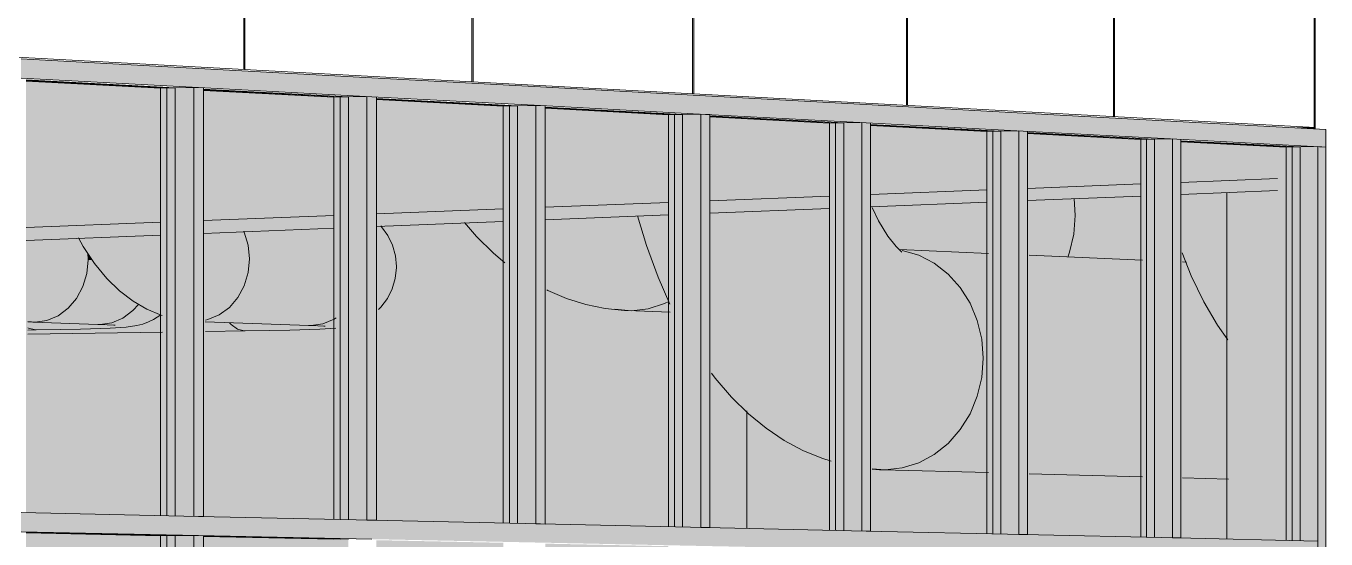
# Model space of a CAD drawing. Header units: inches. Extents: x 31213 to 31218, y -65 to 66.
# Drawn here: x 31213.8758 to 31213.9447, y 66.0151 to 66.0423 of the extents above; entities that cross this region are included whole.
import ezdxf

# ---------------------------------------------------------------- set-up
doc = ezdxf.new("R2010")
doc.units = ezdxf.units.IN
doc.header["$MEASUREMENT"] = 0
for name, color, linetype, lineweight in [('A-GLAZ-CURT', 52, 'Continuous', 9), ('A-GLAZ-CWMG', 51, 'Continuous', 9), ('A-WALL-PATT', 111, 'Continuous', 13), ('I-WALL', 2, 'Continuous', 13), ('L-SITE-WALL', 31, 'Continuous', 13), ('M-HVAC-DUCT', 70, 'Continuous', 9), ('S-BEAM', 12, 'Continuous', 9), ('S-COLS', 52, 'Continuous', 9)]:
    doc.layers.add(name, color=color, linetype=linetype, lineweight=lineweight)

# ---------------------------------------------------------------- blocks, each defined once
blk = doc.blocks.new('FP_1-Looking North East')
at = {"layer": 'A-WALL-PATT', "lineweight": 9}
for p, q in [((31213.887313, 66.039985), (31213.887313, 66.064279)), ((31213.887377, 66.039981), (31213.887377, 66.064274)), ((31213.899412, 66.039329), (31213.899412, 66.063225)), ((31213.899473, 66.039325), (31213.899473, 66.063219)), ((31213.91112, 66.038694), (31213.91112, 66.062204)), ((31213.911179, 66.038691), (31213.911179, 66.062199)), ((31213.922456, 66.038079), (31213.922456, 66.061216)), ((31213.922513, 66.038076), (31213.922513, 66.061211)), ((31213.933437, 66.037484), (31213.933437, 66.060259)), ((31213.933493, 66.037481), (31213.933493, 66.060254)), ((31213.944081, 66.036907), (31213.944081, 66.059331)), ((31213.944135, 66.036904), (31213.944135, 66.059326))]:
    blk.add_line(p, q, dxfattribs=at)

msp = doc.modelspace()

# ---------------------------------------------------------------- hatches: boundary and pattern name
at = {"layer": 'A-GLAZ-CURT', "lineweight": 5, "transparency": 33554458}
for points in [[(31213.88367, 66.016297), (31213.88367, 66.039013), (31213.875767, 66.039429), (31213.875767, 66.016471), (31213.882109, 66.016331)], [(31213.892865, 66.016095), (31213.892865, 66.038529), (31213.885176, 66.038934), (31213.885176, 66.016264), (31213.890856, 66.016139)], [(31213.901835, 66.015898), (31213.901835, 66.038057), (31213.894351, 66.038451), (31213.894351, 66.016062), (31213.899605, 66.015947)], [(31213.910588, 66.015705), (31213.910588, 66.037596), (31213.903302, 66.03798), (31213.903302, 66.015865), (31213.908354, 66.015754)], [(31213.919131, 66.015517), (31213.919131, 66.037147), (31213.912035, 66.03752), (31213.912035, 66.015673), (31213.917104, 66.015562)], [(31213.927472, 66.015334), (31213.927472, 66.036707), (31213.92056, 66.037071), (31213.92056, 66.015486), (31213.925856, 66.015369)], [(31213.935619, 66.015155), (31213.935619, 66.036279), (31213.928884, 66.036633), (31213.928884, 66.015303), (31213.934608, 66.015177)], [(31213.943332, 66.014985), (31213.943332, 66.035873), (31213.937012, 66.036205), (31213.937012, 66.015124), (31213.937633, 66.01511)], [(31213.875767, 65.967121), (31213.88367, 65.967468), (31213.88367, 66.01525), (31213.875767, 66.015412), (31213.875767, 65.967463)], [(31213.885176, 65.967534), (31213.892865, 65.967871), (31213.892865, 66.01506), (31213.885176, 66.015219), (31213.885176, 65.967867)]]:
    msp.add_hatch(color=256, dxfattribs=at).paths.add_polyline_path(points, flags=0)
at = {"layer": 'A-GLAZ-CWMG', "lineweight": 5}
for points in [[(31213.884918, 66.039021), (31213.884918, 66.040038), (31213.875503, 66.040548), (31213.875503, 66.039518), (31213.882108, 66.039169)], [(31213.8941, 66.038537), (31213.8941, 66.039541), (31213.884918, 66.040038), (31213.884918, 66.039021), (31213.890855, 66.038708)], [(31213.88367, 66.016297), (31213.88367, 66.039013), (31213.882899, 66.038997), (31213.882899, 66.016314)], [(31213.884661, 66.016275), (31213.884661, 66.039035), (31213.88367, 66.039013), (31213.88367, 66.016297)], [(31213.885175, 66.016264), (31213.885175, 66.039008), (31213.884661, 66.039035), (31213.884661, 66.016275)], [(31213.903056, 66.038065), (31213.903056, 66.039056), (31213.8941, 66.039541), (31213.8941, 66.038537), (31213.899604, 66.038247)], [(31213.911796, 66.037604), (31213.911796, 66.038583), (31213.903056, 66.039056), (31213.903056, 66.038065), (31213.908353, 66.037785)], [(31213.892865, 66.016095), (31213.892865, 66.038529), (31213.8921, 66.038513), (31213.8921, 66.016112)], [(31213.893849, 66.016073), (31213.893849, 66.03855), (31213.892865, 66.038529), (31213.892865, 66.016095)], [(31213.89435, 66.016062), (31213.89435, 66.038524), (31213.893849, 66.03855), (31213.893849, 66.016073)], [(31213.920326, 66.037154), (31213.920326, 66.038122), (31213.911796, 66.038583), (31213.911796, 66.037604), (31213.917103, 66.037324)], [(31213.901835, 66.015898), (31213.901835, 66.038057), (31213.901076, 66.038041), (31213.901076, 66.015914)], [(31213.902812, 66.015876), (31213.902812, 66.038077), (31213.901835, 66.038057), (31213.901835, 66.015898)], [(31213.9033, 66.015865), (31213.9033, 66.038052), (31213.902812, 66.038077), (31213.902812, 66.015876)], [(31213.910588, 66.015705), (31213.910588, 66.037596), (31213.909834, 66.037581), (31213.909834, 66.015722)], [(31213.911557, 66.015684), (31213.911557, 66.037616), (31213.910588, 66.037596), (31213.910588, 66.015705)], [(31213.912034, 66.015673), (31213.912034, 66.037591), (31213.911557, 66.037616), (31213.911557, 66.015684)], [(31213.928655, 66.036714), (31213.928655, 66.037671), (31213.920326, 66.038122), (31213.920326, 66.037154), (31213.925854, 66.036862)], [(31213.936789, 66.036285), (31213.936789, 66.037231), (31213.928655, 66.037671), (31213.928655, 66.036714), (31213.934607, 66.0364)], [(31213.919131, 66.015517), (31213.919131, 66.037147), (31213.918383, 66.037132), (31213.918383, 66.015534)], [(31213.920093, 66.015496), (31213.920093, 66.037166), (31213.919131, 66.037147), (31213.919131, 66.015517)], [(31213.920559, 66.015486), (31213.920559, 66.037141), (31213.920093, 66.037166), (31213.920093, 66.015496)], [(31213.944708, 66.035868), (31213.944708, 66.036802), (31213.936789, 66.037231), (31213.936789, 66.036285), (31213.94336, 66.035939)], [(31213.927472, 66.015334), (31213.927472, 66.036707), (31213.92673, 66.036693), (31213.92673, 66.01535)], [(31213.928427, 66.015313), (31213.928427, 66.036726), (31213.927472, 66.036707), (31213.927472, 66.015334)], [(31213.928882, 66.015303), (31213.928882, 66.036702), (31213.928427, 66.036726), (31213.928427, 66.015313)], [(31213.935619, 66.015155), (31213.935619, 66.036279), (31213.934882, 66.036264), (31213.934882, 66.015171)], [(31213.936567, 66.015134), (31213.936567, 66.036297), (31213.935619, 66.036279), (31213.935619, 66.015155)], [(31213.937011, 66.015124), (31213.937011, 66.036274), (31213.936567, 66.036297), (31213.936567, 66.015134)], [(31213.943332, 66.014985), (31213.943332, 66.035868), (31213.942601, 66.035859), (31213.942601, 66.015001)], [(31213.944274, 66.014964), (31213.944274, 66.035891), (31213.943332, 66.035868), (31213.943361, 66.014984)], [(31213.944708, 66.014487), (31213.944708, 66.035868), (31213.944274, 66.035891), (31213.944274, 66.014497)], [(31213.884918, 66.015253), (31213.884918, 66.016269), (31213.875503, 66.016476), (31213.875503, 66.015447), (31213.882108, 66.015311)], [(31213.8941, 66.015063), (31213.8941, 66.016068), (31213.884918, 66.016269), (31213.884918, 66.015253), (31213.890855, 66.01513)], [(31213.903056, 66.014879), (31213.903056, 66.015871), (31213.8941, 66.016068), (31213.8941, 66.015063), (31213.899604, 66.01495)], [(31213.911796, 66.014698), (31213.911796, 66.015678), (31213.903056, 66.015871), (31213.903056, 66.014879), (31213.908353, 66.014769)], [(31213.920326, 66.014523), (31213.920326, 66.015491), (31213.911796, 66.015678), (31213.911796, 66.014698), (31213.917103, 66.014589)], [(31213.928655, 66.014351), (31213.928655, 66.015308), (31213.920326, 66.015491), (31213.920326, 66.014523), (31213.925854, 66.014409)], [(31213.88367, 65.967468), (31213.88367, 66.01525), (31213.882899, 66.015243), (31213.882899, 65.967481)], [(31213.884661, 65.96745), (31213.884661, 66.015258), (31213.88367, 66.01525), (31213.88367, 65.967468), (31213.88403, 65.967461)], [(31213.884661, 65.96745), (31213.885175, 65.967472), (31213.885175, 66.015247), (31213.884661, 66.015258), (31213.884661, 65.9689)], [(31213.936789, 66.014183), (31213.936789, 66.015129), (31213.928655, 66.015308), (31213.928655, 66.014351), (31213.934607, 66.014228)], [(31213.944274, 66.014029), (31213.944274, 66.014964), (31213.936789, 66.015129), (31213.936789, 66.014183), (31213.94336, 66.014048)]]:
    msp.add_hatch(color=256, dxfattribs=at).paths.add_polyline_path(points, flags=0)
at = {"layer": 'I-WALL'}
h = msp.add_hatch(color=256, dxfattribs=at)
h.paths.add_polyline_path([(31213.939534, 65.973159), (31213.939534, 65.990386), (31213.937112, 65.990352), (31213.937112, 65.973194)], flags=0)
h.paths.add_polyline_path([(31213.934982, 65.973225), (31213.934982, 65.990321), (31213.928988, 65.990237), (31213.928988, 65.973311)], flags=0)
h.paths.add_polyline_path([(31213.926835, 65.973342), (31213.926835, 65.990206), (31213.920669, 65.990119), (31213.920669, 65.97343), (31213.925962, 65.973354)], flags=0)
h.paths.add_polyline_path([(31213.918492, 65.973461), (31213.918492, 65.990088), (31213.912147, 65.989999), (31213.912147, 65.973552), (31213.917214, 65.97348)], flags=0)
h.paths.add_polyline_path([(31213.912147, 65.991533), (31213.918492, 65.991609), (31213.918492, 66.01336), (31213.912147, 66.013481), (31213.912147, 65.992867)], flags=0)
h.paths.add_polyline_path([(31213.920669, 65.991635), (31213.926835, 65.991709), (31213.926835, 66.013201), (31213.920669, 66.013319), (31213.920669, 65.992867)], flags=0)
h.paths.add_polyline_path([(31213.928988, 65.991735), (31213.934982, 65.991806), (31213.934982, 66.013046), (31213.928988, 66.01316), (31213.928988, 65.992867)], flags=0)
h.paths.add_polyline_path([(31213.937112, 65.991832), (31213.939534, 65.991861), (31213.939534, 66.01296), (31213.937112, 66.013006), (31213.937112, 65.992867)], flags=0)
h.paths.add_polyline_path([(31213.85631, 66.010492), (31213.863889, 66.010536), (31213.863889, 66.0144), (31213.85631, 66.014544), (31213.85631, 66.010795)], flags=0)
h.paths.add_polyline_path([(31213.86622, 66.01055), (31213.873572, 66.010593), (31213.873572, 66.014216), (31213.86622, 66.014356), (31213.86622, 66.012068)], flags=0)
h.paths.add_polyline_path([(31213.875876, 66.010607), (31213.88301, 66.010648), (31213.88301, 66.014036), (31213.875876, 66.014172), (31213.875876, 66.012068)], flags=0)
h.paths.add_polyline_path([(31213.885288, 66.010662), (31213.892213, 66.010702), (31213.892213, 66.013861), (31213.885288, 66.013993), (31213.885288, 66.012068)], flags=0)
h.paths.add_polyline_path([(31213.894464, 66.010716), (31213.901189, 66.010755), (31213.901189, 66.01369), (31213.894464, 66.013818), (31213.894464, 66.012067)], flags=0)
h.paths.add_polyline_path([(31213.903415, 66.010768), (31213.909946, 66.010807), (31213.909946, 66.013523), (31213.903415, 66.013647), (31213.903415, 66.012067)], flags=0)
h.paths.add_polyline_path([(31213.939534, 66.01508), (31213.939534, 66.018257), (31213.937112, 66.018322), (31213.937112, 66.015134), (31213.937461, 66.015126)], flags=0)
h.paths.add_polyline_path([(31213.934982, 66.015181), (31213.934982, 66.018379), (31213.928988, 66.01854), (31213.928988, 66.015314), (31213.934709, 66.015187)], flags=0)
h.paths.add_polyline_path([(31213.926835, 66.015362), (31213.926835, 66.018597), (31213.921357, 66.018744), (31213.920669, 66.018805), (31213.920669, 66.015498), (31213.925962, 66.015381)], flags=0)
h.paths.add_polyline_path([(31213.918492, 66.015547), (31213.918492, 66.019201), (31213.918268, 66.019274), (31213.916917, 66.019833), (31213.916146, 66.020232), (31213.914858, 66.021108), (31213.913694, 66.022154), (31213.912976, 66.022918), (31213.912147, 66.023939), (31213.912147, 66.015687), (31213.917214, 66.015575)], flags=0)
h.paths.add_polyline_path([(31213.909946, 66.015736), (31213.909946, 66.027112), (31213.9079, 66.02719), (31213.906583, 66.02733), (31213.905741, 66.027456), (31213.904769, 66.027745), (31213.903667, 66.028202), (31213.903415, 66.028297), (31213.903415, 66.015881), (31213.908466, 66.015769)], flags=0)
h.paths.add_polyline_path([(31213.901189, 66.01593), (31213.901189, 66.029745), (31213.900199, 66.030636), (31213.899481, 66.031407), (31213.899089, 66.031866), (31213.894581, 66.031687), (31213.894902, 66.031268), (31213.895193, 66.030694), (31213.895367, 66.030091), (31213.895413, 66.029545), (31213.89534, 66.028868), (31213.89514, 66.028239), (31213.894863, 66.027725), (31213.894464, 66.027237), (31213.894464, 66.016079), (31213.899718, 66.015963)], flags=0)
h.paths.add_polyline_path([(31213.892213, 66.016129), (31213.892181, 66.026284), (31213.891517, 66.026225), (31213.890282, 66.026174), (31213.886595, 66.0261), (31213.885288, 66.026081), (31213.885288, 66.016282), (31213.89097, 66.016156)], flags=0)
h.paths.add_polyline_path([(31213.88301, 66.016333), (31213.88301, 66.026049), (31213.875876, 66.025946), (31213.875876, 66.016491), (31213.882514, 66.016344)], flags=0)
h.paths.add_polyline_path([(31213.873572, 66.016542), (31213.873572, 66.025913), (31213.86622, 66.025808), (31213.86622, 66.016705), (31213.873471, 66.016544)], flags=0)
h.paths.add_polyline_path([(31213.863889, 66.016756), (31213.863889, 66.025774), (31213.85631, 66.025665), (31213.85631, 66.016924), (31213.85882, 66.016869)], flags=0)
h.paths.add_polyline_path([(31213.937327, 66.029757), (31213.937112, 66.030276), (31213.937112, 66.029767), (31213.937262, 66.02976)], flags=0)
h.paths.add_polyline_path([(31213.934982, 66.02986), (31213.934982, 66.03329), (31213.932656, 66.033197), (31213.932758, 66.032087), (31213.932667, 66.031347), (31213.932586, 66.031254), (31213.932655, 66.031254), (31213.932547, 66.030379), (31213.932489, 66.030379), (31213.932397, 66.029972), (31213.934709, 66.029872)], flags=0)
at = {"layer": 'L-SITE-WALL', "lineweight": 5}
msp.add_hatch(color=256, dxfattribs=at).paths.add_polyline_path([(31213.944135, 66.036834), (31213.944135, 66.036904), (31213.943362, 66.036876)], flags=0)
h = msp.add_hatch(color=256, dxfattribs=at)
h.paths.add_polyline_path([(31213.939442, 65.969959), (31213.942601, 65.970117), (31213.942601, 65.990436), (31213.939442, 65.990391), (31213.939442, 65.97009)], flags=0)
h.paths.add_polyline_path([(31213.942601, 65.991857), (31213.942601, 66.012966), (31213.939933, 66.013017), (31213.939971, 66.012982), (31213.939942, 66.012942), (31213.939442, 66.012952), (31213.939442, 65.991866), (31213.941003, 65.991864)], flags=0)
h.paths.add_polyline_path([(31213.942601, 66.015001), (31213.942601, 66.035859), (31213.939718, 66.036011), (31213.939718, 66.03429), (31213.940088, 66.034155), (31213.942145, 66.034193), (31213.942145, 66.033557), (31213.939442, 66.03345), (31213.939442, 66.015071), (31213.942426, 66.015005)], flags=0)
at = {"layer": 'M-HVAC-DUCT', "lineweight": 5}
for points in [[(31213.939501, 66.025637), (31213.939496, 66.030593), (31213.939039, 66.032242), (31213.938778, 66.033433), (31213.937074, 66.033366), (31213.937077, 66.030268), (31213.937664, 66.028859), (31213.938056, 66.028003), (31213.939075, 66.026262)], [(31213.939496, 66.030593), (31213.939495, 66.033462), (31213.938778, 66.033433), (31213.939045, 66.032223), (31213.939312, 66.031257)], [(31213.932755, 66.032165), (31213.932656, 66.033197), (31213.931343, 66.033145), (31213.931413, 66.032243), (31213.932319, 66.032195)], [(31213.926527, 66.024664), (31213.926431, 66.025755), (31213.926213, 66.026667), (31213.92583, 66.027589), (31213.92531, 66.028419), (31213.92467, 66.029132), (31213.923928, 66.029706), (31213.923009, 66.030153), (31213.922119, 66.030392), (31213.921919, 66.030571), (31213.921478, 66.031128), (31213.921388, 66.03126), (31213.920786, 66.032346), (31213.920642, 66.032575), (31213.920642, 66.029892), (31213.920862, 66.029424), (31213.921562, 66.028219), (31213.922303, 66.027187), (31213.923095, 66.026315), (31213.923922, 66.025621), (31213.924777, 66.025112), (31213.925648, 66.024792), (31213.926448, 66.024675)], [(31213.932356, 66.029974), (31213.932412, 66.030129), (31213.932506, 66.030453), (31213.932617, 66.030942), (31213.932755, 66.032165), (31213.931413, 66.032243), (31213.931336, 66.031254), (31213.93104, 66.030128), (31213.931001, 66.030033), (31213.932113, 66.029985)], [(31213.88762, 66.029932), (31213.887549, 66.030658), (31213.887312, 66.031395), (31213.885273, 66.031313), (31213.885273, 66.031231), (31213.885564, 66.030904), (31213.886227, 66.030387), (31213.886917, 66.030061)], [(31213.892203, 66.029746), (31213.892203, 66.03159), (31213.887312, 66.031395), (31213.887364, 66.031265), (31213.887549, 66.030658), (31213.88762, 66.029932), (31213.890959, 66.029797)], [(31213.895406, 66.029543), (31213.895338, 66.03017), (31213.895173, 66.030741), (31213.894856, 66.031341), (31213.894565, 66.031684), (31213.894457, 66.03168), (31213.894456, 66.029648), (31213.895337, 66.02956)], [(31213.879061, 66.029883), (31213.879001, 66.030277), (31213.878557, 66.031047), (31213.87687, 66.03098), (31213.876984, 66.030853), (31213.877654, 66.030336), (31213.878351, 66.030011), (31213.878896, 66.029912)], [(31213.882997, 66.026938), (31213.882996, 66.027197), (31213.882442, 66.027558), (31213.88171, 66.028235), (31213.881022, 66.02908), (31213.880388, 66.030083), (31213.879882, 66.031099), (31213.878556, 66.031047), (31213.878678, 66.030809), (31213.879205, 66.029985), (31213.879552, 66.029489), (31213.880113, 66.028843), (31213.880862, 66.028164), (31213.881615, 66.027588), (31213.882287, 66.027224), (31213.882935, 66.026951)], [(31213.879284, 66.029874), (31213.879026, 66.030234), (31213.879061, 66.029883), (31213.879278, 66.029874)], [(31213.890881, 66.026404), (31213.891508, 66.026494), (31213.892204, 66.026816), (31213.892203, 66.029746), (31213.88762, 66.029932), (31213.887549, 66.029204), (31213.887339, 66.02851), (31213.887001, 66.027885), (31213.886552, 66.027361), (31213.886015, 66.026964), (31213.885417, 66.026714), (31213.885275, 66.026694), (31213.885275, 66.026606), (31213.889164, 66.026466)], [(31213.879691, 66.026457), (31213.880315, 66.026547), (31213.880907, 66.026796), (31213.88144, 66.027191), (31213.881714, 66.027537), (31213.881618, 66.027589), (31213.880612, 66.028393), (31213.880049, 66.028919), (31213.879464, 66.029617), (31213.879244, 66.029875), (31213.879061, 66.029883), (31213.87899, 66.029156), (31213.878782, 66.028463), (31213.878446, 66.027839), (31213.878, 66.027316), (31213.877466, 66.02692), (31213.876872, 66.02667), (31213.876246, 66.026579), (31213.879447, 66.026466)], [(31213.880872, 66.026313), (31213.881898, 66.026466), (31213.882251, 66.026589), (31213.882914, 66.026963), (31213.882037, 66.027362), (31213.881714, 66.027511), (31213.88144, 66.027191), (31213.880907, 66.026796), (31213.880315, 66.026547), (31213.879691, 66.026457), (31213.880983, 66.026373), (31213.880984, 66.026335)]]:
    msp.add_hatch(color=256, dxfattribs=at).paths.add_polyline_path(points, flags=0)
h = msp.add_hatch(color=256, dxfattribs=at)
h.paths.add_polyline_path([(31213.909928, 66.027108), (31213.909922, 66.027558), (31213.909834, 66.027674), (31213.909603, 66.027554), (31213.908768, 66.027287), (31213.90788, 66.027185), (31213.909789, 66.027113)], flags=0)
h.paths.add_polyline_path([(31213.931001, 66.030033), (31213.931146, 66.030452), (31213.931337, 66.031265), (31213.931413, 66.032243), (31213.928984, 66.032356), (31213.928984, 66.03012), (31213.930333, 66.030062)], flags=0)
h.paths.add_polyline_path([(31213.926828, 66.030213), (31213.926828, 66.032456), (31213.920656, 66.032719), (31213.920656, 66.032648), (31213.921136, 66.031714), (31213.921605, 66.030976), (31213.921931, 66.030573), (31213.92215, 66.030416), (31213.925954, 66.030251)], flags=0)
h = msp.add_hatch(color=256, dxfattribs=at)
h.paths.add_polyline_path([(31213.931413, 66.032243), (31213.931343, 66.033145), (31213.928984, 66.033051), (31213.928984, 66.032356), (31213.930333, 66.032293)], flags=0)
h.paths.add_polyline_path([(31213.926828, 66.032456), (31213.926828, 66.032965), (31213.920959, 66.032729), (31213.925954, 66.032497)], flags=0)
h = msp.add_hatch(color=256, dxfattribs=at)
h.paths.add_polyline_path([(31213.90788, 66.027185), (31213.908768, 66.027287), (31213.909731, 66.027618), (31213.909857, 66.027687), (31213.90973, 66.027963), (31213.908992, 66.02981), (31213.908256, 66.032066), (31213.908213, 66.032222), (31213.90339, 66.03203), (31213.903392, 66.029248), (31213.903824, 66.028862), (31213.904746, 66.028197), (31213.905779, 66.027663), (31213.906827, 66.027325)], flags=0)
h.paths.add_polyline_path([(31213.901164, 66.031881), (31213.901164, 66.031942), (31213.901122, 66.03194)], flags=0)
h = msp.add_hatch(color=256, dxfattribs=at)
h.paths.add_polyline_path([(31213.91847, 66.019198), (31213.918468, 66.019606), (31213.918244, 66.019721), (31213.91719, 66.020497), (31213.916286, 66.021348), (31213.915364, 66.022437), (31213.914491, 66.023699), (31213.913675, 66.025123), (31213.912812, 66.026978), (31213.912118, 66.028789), (31213.912122, 66.023934), (31213.913134, 66.022689), (31213.913801, 66.022017), (31213.914896, 66.021049), (31213.916123, 66.020228), (31213.917192, 66.019704), (31213.91835, 66.019231)], flags=0)
h.paths.add_polyline_path([(31213.909919, 66.027549), (31213.909916, 66.032289), (31213.90821, 66.032221), (31213.908496, 66.03126), (31213.909131, 66.029384), (31213.90978, 66.027828)], flags=0)
h = msp.add_hatch(color=256, dxfattribs=at)
h.paths.add_polyline_path([(31213.921337, 66.018741), (31213.922236, 66.018839), (31213.923109, 66.019113), (31213.923928, 66.019553), (31213.92467, 66.020147), (31213.92531, 66.020877), (31213.92583, 66.021721), (31213.926213, 66.022652), (31213.926448, 66.023644), (31213.926527, 66.024664), (31213.925648, 66.024792), (31213.924777, 66.025112), (31213.923922, 66.025621), (31213.922962, 66.026461), (31213.922303, 66.027187), (31213.921556, 66.028227), (31213.920862, 66.029424), (31213.920642, 66.029892), (31213.920647, 66.018826)], flags=0)
h.paths.add_polyline_path([(31213.918468, 66.019606), (31213.918463, 66.032628), (31213.912117, 66.032376), (31213.912118, 66.028789), (31213.912243, 66.028408), (31213.913036, 66.026461), (31213.913675, 66.025123), (31213.914491, 66.023699), (31213.915364, 66.022437), (31213.916286, 66.021348), (31213.917249, 66.020441), (31213.918244, 66.019721)], flags=0)
h = msp.add_hatch(color=256, dxfattribs=at)
h.paths.add_polyline_path([(31213.90788, 66.027185), (31213.906827, 66.027325), (31213.905779, 66.027663), (31213.904746, 66.028197), (31213.903738, 66.028924), (31213.903392, 66.029248), (31213.903423, 66.028292), (31213.904886, 66.027687), (31213.905721, 66.027451), (31213.906993, 66.027261)], flags=0)
h.paths.add_polyline_path([(31213.901166, 66.029739), (31213.901164, 66.031881), (31213.901122, 66.03194), (31213.899083, 66.03186), (31213.899696, 66.031117), (31213.900318, 66.030486)], flags=0)
h = msp.add_hatch(color=256, dxfattribs=at)
h.paths.add_polyline_path([(31213.876246, 66.026579), (31213.876872, 66.02667), (31213.877466, 66.02692), (31213.878, 66.027316), (31213.878446, 66.027839), (31213.878782, 66.028463), (31213.87899, 66.029156), (31213.879061, 66.029883), (31213.878351, 66.030011), (31213.877654, 66.030336), (31213.87687, 66.03098), (31213.875861, 66.03094), (31213.875863, 66.026638)], flags=0)
h.paths.add_polyline_path([(31213.873558, 66.027805), (31213.873556, 66.030848), (31213.871435, 66.030764), (31213.871971, 66.029772), (31213.872582, 66.028865), (31213.873138, 66.028188), (31213.873457, 66.027897)], flags=0)
h = msp.add_hatch(color=256, dxfattribs=at)
h.paths.add_polyline_path([(31213.885275, 66.026694), (31213.885417, 66.026714), (31213.886015, 66.026964), (31213.886582, 66.027396), (31213.887001, 66.027885), (31213.887339, 66.02851), (31213.887549, 66.029204), (31213.88762, 66.029932), (31213.886917, 66.030061), (31213.886227, 66.030387), (31213.885564, 66.030904), (31213.885273, 66.031231), (31213.885275, 66.026717)], flags=0)
h.paths.add_polyline_path([(31213.882996, 66.027197), (31213.882994, 66.031223), (31213.879882, 66.031099), (31213.880388, 66.030083), (31213.881022, 66.02908), (31213.88171, 66.028235), (31213.882442, 66.027558)], flags=0)
h = msp.add_hatch(color=256, dxfattribs=at)
h.paths.add_polyline_path([(31213.939526, 66.024205), (31213.939515, 66.025658), (31213.938867, 66.026657), (31213.938082, 66.028007), (31213.937336, 66.029722), (31213.937323, 66.029757), (31213.937108, 66.029754), (31213.937102, 66.02429), (31213.939075, 66.024221)], flags=0)
h.paths.add_polyline_path([(31213.934969, 66.024366), (31213.934975, 66.029858), (31213.928974, 66.030093), (31213.928969, 66.024578), (31213.934696, 66.024375)], flags=0)
h.paths.add_polyline_path([(31213.926813, 66.024654), (31213.926819, 66.030211), (31213.922143, 66.030388), (31213.922404, 66.030326), (31213.923109, 66.030125), (31213.923928, 66.029706), (31213.924761, 66.02903), (31213.92531, 66.028419), (31213.92583, 66.027589), (31213.926213, 66.026667), (31213.926448, 66.025682), (31213.926527, 66.024664)], flags=0)
h = msp.add_hatch(color=256, dxfattribs=at)
h.paths.add_polyline_path([(31213.891999, 66.02626), (31213.892206, 66.026295), (31213.892204, 66.026816), (31213.892103, 66.026742), (31213.891508, 66.026494), (31213.890961, 66.0264), (31213.892136, 66.02632), (31213.892136, 66.026285)], flags=0)
h.paths.add_polyline_path([(31213.894458, 66.02724), (31213.894856, 66.027724), (31213.895173, 66.028309), (31213.895361, 66.028959), (31213.895406, 66.029543), (31213.895256, 66.02958), (31213.894456, 66.029648), (31213.894458, 66.027242)], flags=0)
h = msp.add_hatch(color=256, dxfattribs=at)
h.paths.add_polyline_path([(31213.64619, 66.022831), (31213.655828, 66.02297), (31213.655829, 66.02317), (31213.646191, 66.023029), (31213.64619, 66.022882)], flags=0)
h.paths.add_polyline_path([(31213.829467, 66.025484), (31213.840328, 66.025649), (31213.840327, 66.025864), (31213.829467, 66.025706), (31213.829467, 66.025495)], flags=0)
h.paths.add_polyline_path([(31213.846132, 66.025725), (31213.853946, 66.025844), (31213.853945, 66.026063), (31213.846131, 66.025949), (31213.846132, 66.025732)], flags=0)
h.paths.add_polyline_path([(31213.856305, 66.025873), (31213.863883, 66.025985), (31213.863882, 66.026208), (31213.856304, 66.026098), (31213.856305, 66.025877)], flags=0)
h.paths.add_polyline_path([(31213.866214, 66.026016), (31213.873565, 66.026123), (31213.87356, 66.027281), (31213.873071, 66.027545), (31213.872346, 66.028092), (31213.872156, 66.027777), (31213.871817, 66.027354), (31213.871318, 66.026949), (31213.870698, 66.026634), (31213.870368, 66.026515), (31213.869383, 66.026374), (31213.868525, 66.026315), (31213.866213, 66.026222), (31213.866214, 66.026018)], flags=0)
h.paths.add_polyline_path([(31213.875869, 66.026156), (31213.876272, 66.026162), (31213.875869, 66.026254), (31213.875869, 66.026156)], flags=0)
h = msp.add_hatch(color=256, dxfattribs=at)
h.paths.add_polyline_path([(31213.646186, 66.022647), (31213.655825, 66.022785), (31213.655825, 66.022971), (31213.646187, 66.022831), (31213.646186, 66.0227)], flags=0)
h.paths.add_polyline_path([(31213.829469, 66.025279), (31213.840329, 66.025445), (31213.840329, 66.025642), (31213.829469, 66.025485), (31213.829469, 66.025291)], flags=0)
h.paths.add_polyline_path([(31213.846134, 66.025518), (31213.853948, 66.025638), (31213.853948, 66.025839), (31213.846133, 66.025726), (31213.846134, 66.025527)], flags=0)
h.paths.add_polyline_path([(31213.856307, 66.025664), (31213.863885, 66.025778), (31213.863885, 66.025983), (31213.856307, 66.025873), (31213.856307, 66.025671)], flags=0)
h.paths.add_polyline_path([(31213.866216, 66.025806), (31213.873568, 66.025915), (31213.873567, 66.026123), (31213.866216, 66.026017), (31213.866216, 66.025811)], flags=0)
h.paths.add_polyline_path([(31213.875872, 66.025945), (31213.883006, 66.026048), (31213.883005, 66.02694), (31213.882904, 66.026953), (31213.882735, 66.026841), (31213.882083, 66.026531), (31213.881686, 66.026421), (31213.881031, 66.026333), (31213.880528, 66.026284), (31213.878626, 66.026209), (31213.875872, 66.026113), (31213.875872, 66.025948)], flags=0)
h.paths.add_polyline_path([(31213.885283, 66.02608), (31213.887345, 66.02611), (31213.886986, 66.026203), (31213.88659, 66.026522), (31213.886559, 66.026561), (31213.885283, 66.026608), (31213.885283, 66.026081)], flags=0)
h = msp.add_hatch(color=256, dxfattribs=at)
h.paths.add_polyline_path([(31213.881026, 66.026343), (31213.880983, 66.026373), (31213.880983, 66.026348)], flags=0)
h.paths.add_polyline_path([(31213.876272, 66.026162), (31213.87999, 66.026254), (31213.880984, 66.026335), (31213.880984, 66.026348), (31213.880072, 66.026441), (31213.875868, 66.026595), (31213.875869, 66.026283), (31213.875907, 66.026255)], flags=0)
h = msp.add_hatch(color=256, dxfattribs=at)
h.paths.add_polyline_path([(31213.892166, 66.02629), (31213.892136, 66.02632), (31213.892136, 66.026294)], flags=0)
h.paths.add_polyline_path([(31213.887345, 66.02611), (31213.891095, 66.026202), (31213.892136, 66.026285), (31213.892136, 66.026294), (31213.891204, 66.026391), (31213.886559, 66.026561), (31213.886709, 66.026405), (31213.886986, 66.026203)], flags=0)
h = msp.add_hatch(color=256, dxfattribs=at)
h.paths.add_polyline_path([(31213.939533, 66.018257), (31213.939526, 66.024205), (31213.937102, 66.02429), (31213.937108, 66.018321), (31213.939081, 66.018269)], flags=0)
h.paths.add_polyline_path([(31213.934975, 66.018378), (31213.934969, 66.024366), (31213.928969, 66.024578), (31213.928975, 66.018538), (31213.934702, 66.018385)], flags=0)
h.paths.add_polyline_path([(31213.926819, 66.018595), (31213.926813, 66.024654), (31213.926527, 66.024664), (31213.926448, 66.023644), (31213.926213, 66.022652), (31213.925794, 66.021663), (31213.92531, 66.020877), (31213.92467, 66.020147), (31213.923928, 66.019553), (31213.923109, 66.019113), (31213.922236, 66.018839), (31213.921567, 66.018735), (31213.925946, 66.018619)], flags=0)
at = {"layer": 'S-BEAM', "lineweight": 5}
h = msp.add_hatch(color=256, dxfattribs=at)
h.paths.add_polyline_path([(31213.84605, 66.030973), (31213.853859, 66.031272), (31213.853859, 66.040526), (31213.851506, 66.04064), (31213.84605, 66.040496), (31213.84605, 66.031227)], flags=0)
h.paths.add_polyline_path([(31213.856216, 66.031362), (31213.86379, 66.031653), (31213.86379, 66.040003), (31213.856216, 66.040402), (31213.856216, 66.033626)], flags=0)
h.paths.add_polyline_path([(31213.86612, 66.031742), (31213.873468, 66.032024), (31213.873468, 66.039495), (31213.86612, 66.039881), (31213.86612, 66.033628)], flags=0)
h.paths.add_polyline_path([(31213.875771, 66.032112), (31213.882903, 66.032385), (31213.882903, 66.038998), (31213.875771, 66.039373), (31213.875771, 66.03363)], flags=0)
h.paths.add_polyline_path([(31213.885181, 66.032473), (31213.892105, 66.032738), (31213.892105, 66.038515), (31213.885181, 66.038879), (31213.885181, 66.033633)], flags=0)
h.paths.add_polyline_path([(31213.894356, 66.032825), (31213.90108, 66.033082), (31213.90108, 66.038043), (31213.894356, 66.038396), (31213.894356, 66.033635)], flags=0)
h.paths.add_polyline_path([(31213.903307, 66.033168), (31213.909839, 66.033418), (31213.909839, 66.037582), (31213.903307, 66.037926), (31213.903307, 66.033637)], flags=0)
h.paths.add_polyline_path([(31213.912041, 66.033502), (31213.918388, 66.033746), (31213.918388, 66.037133), (31213.912041, 66.037467), (31213.912041, 66.033639)], flags=0)
h.paths.add_polyline_path([(31213.920566, 66.033829), (31213.926735, 66.034066), (31213.926735, 66.036694), (31213.920566, 66.037018), (31213.920566, 66.036039)], flags=0)
h.paths.add_polyline_path([(31213.928889, 66.034148), (31213.934887, 66.034378), (31213.934887, 66.036265), (31213.928889, 66.036581), (31213.928889, 66.035261)], flags=0)
h.paths.add_polyline_path([(31213.937018, 66.03446), (31213.939718, 66.034563), (31213.939718, 66.036011), (31213.937018, 66.036153), (31213.937018, 66.035417)], flags=0)
h = msp.add_hatch(color=256, dxfattribs=at)
h.paths.add_polyline_path([(31213.846049, 66.030452), (31213.847133, 66.030487), (31213.853857, 66.030765), (31213.853858, 66.030797), (31213.84605, 66.03048)], flags=0)
h.paths.add_polyline_path([(31213.856214, 66.030841), (31213.863788, 66.031136), (31213.863789, 66.031184), (31213.856216, 66.030889)], flags=0)
h.paths.add_polyline_path([(31213.866118, 66.031227), (31213.873466, 66.031514), (31213.873468, 66.031561), (31213.866119, 66.031275), (31213.866118, 66.03123)], flags=0)
h.paths.add_polyline_path([(31213.875769, 66.031604), (31213.882901, 66.031882), (31213.882903, 66.031928), (31213.875771, 66.03165)], flags=0)
h.paths.add_polyline_path([(31213.885178, 66.031971), (31213.892102, 66.032241), (31213.892104, 66.032287), (31213.88518, 66.032017)], flags=0)
h.paths.add_polyline_path([(31213.894354, 66.032329), (31213.901078, 66.032591), (31213.90108, 66.032636), (31213.894356, 66.032374)], flags=0)
h.paths.add_polyline_path([(31213.903304, 66.032678), (31213.909836, 66.032933), (31213.909838, 66.032977), (31213.903306, 66.032723)], flags=0)
h.paths.add_polyline_path([(31213.912038, 66.033018), (31213.918385, 66.033266), (31213.918387, 66.03331), (31213.91204, 66.033063)], flags=0)
h.paths.add_polyline_path([(31213.920563, 66.033351), (31213.926731, 66.033591), (31213.926734, 66.033635), (31213.920565, 66.033395)], flags=0)
h.paths.add_polyline_path([(31213.928886, 66.033676), (31213.934883, 66.033909), (31213.934886, 66.033953), (31213.928889, 66.033719)], flags=0)
h.paths.add_polyline_path([(31213.937015, 66.033993), (31213.942145, 66.034193), (31213.93899, 66.034112), (31213.937018, 66.034036)], flags=0)
h = msp.add_hatch(color=256, dxfattribs=at)
h.paths.add_polyline_path([(31213.84605, 66.030493), (31213.853858, 66.030815), (31213.853859, 66.031272), (31213.84605, 66.030971), (31213.84605, 66.030511)], flags=0)
h.paths.add_polyline_path([(31213.856216, 66.030889), (31213.863789, 66.031202), (31213.86379, 66.031653), (31213.856216, 66.031355), (31213.856216, 66.030906)], flags=0)
h.paths.add_polyline_path([(31213.866119, 66.031275), (31213.873468, 66.031578), (31213.873468, 66.032024), (31213.86612, 66.031729), (31213.866119, 66.031291)], flags=0)
h.paths.add_polyline_path([(31213.875771, 66.03165), (31213.882903, 66.031946), (31213.882903, 66.032385), (31213.875771, 66.032093), (31213.875771, 66.031665)], flags=0)
h.paths.add_polyline_path([(31213.88518, 66.032017), (31213.892104, 66.032304), (31213.892105, 66.032738), (31213.885181, 66.032448), (31213.88518, 66.032031)], flags=0)
h.paths.add_polyline_path([(31213.894356, 66.032374), (31213.90108, 66.032653), (31213.90108, 66.033082), (31213.894356, 66.032794), (31213.894356, 66.032387)], flags=0)
h.paths.add_polyline_path([(31213.903306, 66.032723), (31213.909838, 66.032994), (31213.909839, 66.033418), (31213.903307, 66.033168), (31213.903307, 66.032734)], flags=0)
h.paths.add_polyline_path([(31213.91204, 66.033063), (31213.918387, 66.033327), (31213.918388, 66.033746), (31213.912041, 66.033502), (31213.91204, 66.033074)], flags=0)
h.paths.add_polyline_path([(31213.920565, 66.033395), (31213.926734, 66.033652), (31213.926735, 66.034066), (31213.920566, 66.033829), (31213.920565, 66.033405)], flags=0)
h.paths.add_polyline_path([(31213.928889, 66.033719), (31213.934886, 66.033969), (31213.934887, 66.034378), (31213.928889, 66.034148), (31213.928889, 66.033728)], flags=0)
h.paths.add_polyline_path([(31213.937018, 66.034036), (31213.939992, 66.034167), (31213.939826, 66.034272), (31213.93973, 66.034456), (31213.939718, 66.034563), (31213.937018, 66.03446), (31213.937018, 66.034043)], flags=0)
h = msp.add_hatch(color=256, dxfattribs=at)
h.paths.add_polyline_path([(31213.846396, 66.029736), (31213.853857, 66.030033), (31213.853857, 66.030749), (31213.84638, 66.030458)], flags=0)
h.paths.add_polyline_path([(31213.856214, 66.030127), (31213.863788, 66.03043), (31213.863788, 66.031136), (31213.856214, 66.030841)], flags=0)
h.paths.add_polyline_path([(31213.866118, 66.030523), (31213.873466, 66.030816), (31213.873466, 66.031514), (31213.866118, 66.031227)], flags=0)
h.paths.add_polyline_path([(31213.875769, 66.030908), (31213.882901, 66.031193), (31213.882901, 66.031882), (31213.875769, 66.031604), (31213.875769, 66.031232)], flags=0)
h.paths.add_polyline_path([(31213.885178, 66.031284), (31213.892102, 66.03156), (31213.892102, 66.032241), (31213.885178, 66.031971)], flags=0)
h.paths.add_polyline_path([(31213.894354, 66.03165), (31213.901078, 66.031918), (31213.901078, 66.032591), (31213.894354, 66.032329)], flags=0)
h.paths.add_polyline_path([(31213.903304, 66.032007), (31213.909836, 66.032268), (31213.909836, 66.032933), (31213.903304, 66.032678)], flags=0)
h.paths.add_polyline_path([(31213.912038, 66.032356), (31213.918385, 66.032609), (31213.918385, 66.033266), (31213.912038, 66.033018)], flags=0)
h.paths.add_polyline_path([(31213.920563, 66.032696), (31213.926731, 66.032942), (31213.926731, 66.033591), (31213.920563, 66.033351)], flags=0)
h.paths.add_polyline_path([(31213.928886, 66.033028), (31213.934883, 66.033268), (31213.934883, 66.033909), (31213.928886, 66.033676), (31213.928886, 66.033642)], flags=0)
h.paths.add_polyline_path([(31213.937015, 66.033353), (31213.942145, 66.033557), (31213.942145, 66.034193), (31213.937015, 66.033993), (31213.937015, 66.033644)], flags=0)
h = msp.add_hatch(color=256, dxfattribs=at)
h.paths.add_polyline_path([(31214.31688, 66.005956), (31214.31688, 66.006326), (31214.31641, 66.006322), (31214.31641, 66.005965)], flags=0)
h.paths.add_polyline_path([(31214.315408, 66.005985), (31214.315408, 66.006356), (31214.314787, 66.006355), (31214.314787, 66.005997)], flags=0)
h.paths.add_polyline_path([(31214.31378, 66.006016), (31214.31378, 66.006389), (31214.313147, 66.006389), (31214.313147, 66.006028)], flags=0)
h.paths.add_polyline_path([(31214.312134, 66.006048), (31214.312134, 66.006423), (31214.311489, 66.006422), (31214.311489, 66.00606), (31214.311966, 66.006051)], flags=0)
h.paths.add_polyline_path([(31214.310471, 66.00608), (31214.310471, 66.006457), (31214.309813, 66.006457), (31214.309813, 66.006093)], flags=0)
h.paths.add_polyline_path([(31214.305374, 66.006179), (31214.305374, 66.006562), (31214.304731, 66.006561), (31214.304731, 66.006191)], flags=0)
h.paths.add_polyline_path([(31214.296444, 66.006352), (31214.296444, 66.006746), (31214.295876, 66.006746), (31214.295876, 66.006363)], flags=0)
h.paths.add_polyline_path([(31214.255388, 66.007146), (31214.255388, 66.007589), (31214.254513, 66.007589), (31214.254513, 66.007163)], flags=0)
h.paths.add_polyline_path([(31214.190174, 66.008408), (31214.190174, 66.008929), (31214.188439, 66.008934), (31214.188439, 66.008441), (31214.18889, 66.008432)], flags=0)
h.paths.add_polyline_path([(31214.183776, 66.008531), (31214.183776, 66.009061), (31214.181875, 66.0091), (31214.181875, 66.008568)], flags=0)
h.paths.add_polyline_path([(31214.180459, 66.008596), (31214.180459, 66.009129), (31214.178635, 66.009166), (31214.178635, 66.008631), (31214.180107, 66.008602)], flags=0)
h.paths.add_polyline_path([(31214.126544, 66.009639), (31214.126544, 66.010237), (31214.124359, 66.010282), (31214.124359, 66.009681), (31214.124795, 66.009672)], flags=0)
h.paths.add_polyline_path([(31214.024257, 66.011618), (31214.024257, 66.012339), (31214.019984, 66.012426), (31214.019984, 66.0117), (31214.022192, 66.011658)], flags=0)
h.paths.add_polyline_path([(31213.942601, 66.013197), (31213.942601, 66.014016), (31213.937014, 66.014131), (31213.937014, 66.013305)], flags=0)
h.paths.add_polyline_path([(31213.934882, 66.013347), (31213.934882, 66.014175), (31213.928885, 66.014298), (31213.928885, 66.013463), (31213.934609, 66.013352)], flags=0)
h.paths.add_polyline_path([(31213.92673, 66.013504), (31213.92673, 66.014342), (31213.920561, 66.014469), (31213.920561, 66.013624), (31213.925857, 66.013521)], flags=0)
h.paths.add_polyline_path([(31213.918383, 66.013666), (31213.918383, 66.014514), (31213.912036, 66.014644), (31213.912036, 66.013789), (31213.917105, 66.013691)], flags=0)
h.paths.add_polyline_path([(31213.909834, 66.013831), (31213.909834, 66.01469), (31213.903302, 66.014824), (31213.903302, 66.013958), (31213.908355, 66.01386)], flags=0)
h.paths.add_polyline_path([(31213.901076, 66.014001), (31213.901076, 66.01487), (31213.894352, 66.015008), (31213.894352, 66.014131), (31213.899606, 66.014029)], flags=0)
h.paths.add_polyline_path([(31213.8921, 66.014174), (31213.8921, 66.015054), (31213.885177, 66.015196), (31213.885177, 66.014308), (31213.890857, 66.014198)], flags=0)
h.paths.add_polyline_path([(31213.882899, 66.014352), (31213.882899, 66.015243), (31213.875768, 66.01539), (31213.875768, 66.01449), (31213.88211, 66.014368)], flags=0)
h.paths.add_polyline_path([(31213.873464, 66.014535), (31213.873464, 66.015437), (31213.866116, 66.015588), (31213.866116, 66.014677), (31213.873364, 66.014537)], flags=0)
h.paths.add_polyline_path([(31213.863786, 66.014722), (31213.863786, 66.015636), (31213.856213, 66.015791), (31213.856213, 66.014869)], flags=0)
h.paths.add_polyline_path([(31213.853855, 66.014914), (31213.853855, 66.01584), (31213.848304, 66.015954), (31213.848304, 66.015022), (31213.851503, 66.01496)], flags=0)
at = {"layer": 'S-COLS', "lineweight": 5}
h = msp.add_hatch(color=256, dxfattribs=at)
h.paths.add_polyline_path([(31213.91589, 65.973491), (31213.91589, 65.990052), (31213.914097, 65.990026), (31213.914097, 65.973517)], flags=0)
h.paths.add_polyline_path([(31213.914097, 65.991556), (31213.91589, 65.991578), (31213.91589, 66.01341), (31213.914097, 66.013444), (31213.914097, 65.992867)], flags=0)
h.paths.add_polyline_path([(31213.91589, 66.015604), (31213.915887, 66.020405), (31213.914858, 66.021108), (31213.914097, 66.021781), (31213.914097, 66.015644)], flags=0)

# ---------------------------------------------------------------- linework, layer by layer
at = {"layer": 'A-GLAZ-CURT'}
for p, q in [((31213.88367, 66.039013), (31213.875767, 66.039429)), ((31213.875767, 66.039396), (31213.883229, 66.039004)), ((31213.88367, 66.039013), (31213.883229, 66.039004)), ((31213.883229, 66.039004), (31213.883229, 66.016307)), ((31213.88367, 66.016297), (31213.88367, 66.039013)), ((31213.892865, 66.038529), (31213.885176, 66.038934)), ((31213.885176, 66.038902), (31213.892428, 66.03852)), ((31213.892865, 66.038529), (31213.892428, 66.03852)), ((31213.892428, 66.03852), (31213.892428, 66.016105)), ((31213.892865, 66.016095), (31213.892865, 66.038529)), ((31213.901835, 66.038057), (31213.894351, 66.038451)), ((31213.894352, 66.038419), (31213.901401, 66.038048)), ((31213.901835, 66.038057), (31213.901401, 66.038048)), ((31213.901401, 66.038048), (31213.901401, 66.015907)), ((31213.901835, 66.015898), (31213.901835, 66.038057)), ((31213.910588, 66.037596), (31213.903302, 66.03798)), ((31213.903302, 66.037948), (31213.910157, 66.037588)), ((31213.910588, 66.037596), (31213.910157, 66.037588)), ((31213.910157, 66.037588), (31213.910157, 66.015715)), ((31213.910588, 66.015705), (31213.910588, 66.037596)), ((31213.919131, 66.037147), (31213.912035, 66.03752)), ((31213.912036, 66.037489), (31213.918704, 66.037138)), ((31213.919131, 66.037147), (31213.918704, 66.037138)), ((31213.918704, 66.037138), (31213.918704, 66.015527)), ((31213.919131, 66.015517), (31213.919131, 66.037147)), ((31213.927472, 66.036707), (31213.92056, 66.037071)), ((31213.920561, 66.03704), (31213.927048, 66.036699)), ((31213.927472, 66.036707), (31213.927048, 66.036699)), ((31213.927048, 66.036699), (31213.927048, 66.015343)), ((31213.927472, 66.015334), (31213.927472, 66.036707)), ((31213.935619, 66.036279), (31213.928884, 66.036633)), ((31213.928884, 66.036602), (31213.935197, 66.03627)), ((31213.935619, 66.036279), (31213.935197, 66.03627)), ((31213.935197, 66.03627), (31213.935197, 66.015164)), ((31213.935619, 66.015155), (31213.935619, 66.036279)), ((31213.943332, 66.035873), (31213.937012, 66.036205)), ((31213.937013, 66.036175), (31213.942914, 66.035865)), ((31213.943332, 66.035873), (31213.942914, 66.035865)), ((31213.942914, 66.035865), (31213.942914, 66.014994)), ((31213.943332, 66.014985), (31213.943332, 66.035873)), ((31213.88367, 66.01525), (31213.875767, 66.015412)), ((31213.875767, 66.015399), (31213.883229, 66.015246)), ((31213.88367, 66.01525), (31213.883229, 66.015246)), ((31213.883229, 66.015246), (31213.883229, 65.967476)), ((31213.88367, 65.967468), (31213.88367, 66.01525)), ((31213.892865, 66.01506), (31213.885176, 66.015219)), ((31213.885176, 66.015206), (31213.892428, 66.015057))]:
    msp.add_line(p, q, dxfattribs=at)
at = {"layer": 'A-GLAZ-CWMG'}
for p, q in [((31213.884918, 66.040038), (31213.875503, 66.040548)), ((31213.8941, 66.039541), (31213.884918, 66.040038)), ((31213.884918, 66.039021), (31213.875503, 66.039518)), ((31213.882899, 66.038997), (31213.875768, 66.039372)), ((31213.882899, 66.038997), (31213.88367, 66.039013)), ((31213.882899, 66.016314), (31213.882899, 66.038997)), ((31213.88367, 66.039013), (31213.884661, 66.039035)), ((31213.884661, 66.039035), (31213.885175, 66.039008)), ((31213.884661, 66.039035), (31213.884661, 66.016275)), ((31213.8941, 66.038537), (31213.884918, 66.039021)), ((31213.885175, 66.039008), (31213.885175, 66.016264)), ((31213.8921, 66.038513), (31213.885176, 66.038877)), ((31213.903056, 66.039056), (31213.8941, 66.039541)), ((31213.911796, 66.038583), (31213.903056, 66.039056)), ((31213.8921, 66.038513), (31213.892865, 66.038529)), ((31213.8921, 66.016112), (31213.8921, 66.038513)), ((31213.892865, 66.038529), (31213.893849, 66.03855)), ((31213.893849, 66.03855), (31213.89435, 66.038524)), ((31213.893849, 66.03855), (31213.893849, 66.016073)), ((31213.903056, 66.038065), (31213.8941, 66.038537)), ((31213.89435, 66.038524), (31213.89435, 66.016062)), ((31213.901076, 66.038041), (31213.894352, 66.038395)), ((31213.920326, 66.038122), (31213.911796, 66.038583)), ((31213.901076, 66.038041), (31213.901835, 66.038057)), ((31213.901076, 66.015914), (31213.901076, 66.038041)), ((31213.901835, 66.038057), (31213.902812, 66.038077)), ((31213.902812, 66.038077), (31213.9033, 66.038052)), ((31213.902812, 66.038077), (31213.902812, 66.015876)), ((31213.911796, 66.037604), (31213.903056, 66.038065)), ((31213.9033, 66.038052), (31213.9033, 66.015865)), ((31213.909834, 66.037581), (31213.903302, 66.037924)), ((31213.909834, 66.037581), (31213.910588, 66.037596)), ((31213.909834, 66.015722), (31213.909834, 66.037581)), ((31213.910588, 66.037596), (31213.911557, 66.037616)), ((31213.911557, 66.037616), (31213.912034, 66.037591)), ((31213.911557, 66.037616), (31213.911557, 66.015684)), ((31213.920326, 66.037154), (31213.911796, 66.037604)), ((31213.912034, 66.037591), (31213.912034, 66.015673)), ((31213.928655, 66.037671), (31213.920326, 66.038122)), ((31213.936789, 66.037231), (31213.928655, 66.037671)), ((31213.918383, 66.037132), (31213.912036, 66.037465)), ((31213.918383, 66.037132), (31213.919131, 66.037147)), ((31213.918383, 66.015534), (31213.918383, 66.037132)), ((31213.919131, 66.037147), (31213.920093, 66.037166)), ((31213.920093, 66.037166), (31213.920559, 66.037141)), ((31213.920093, 66.037166), (31213.920093, 66.015496)), ((31213.928655, 66.036714), (31213.920326, 66.037154)), ((31213.920559, 66.037141), (31213.920559, 66.015486)), ((31213.92673, 66.036693), (31213.920561, 66.037017)), ((31213.944708, 66.036802), (31213.936789, 66.037231)), ((31213.944708, 66.036802), (31213.944708, 66.035868)), ((31213.92673, 66.036693), (31213.927472, 66.036707)), ((31213.92673, 66.01535), (31213.92673, 66.036693)), ((31213.927472, 66.036707), (31213.928427, 66.036726)), ((31213.928427, 66.036726), (31213.928882, 66.036702)), ((31213.928427, 66.036726), (31213.928427, 66.015313)), ((31213.936789, 66.036285), (31213.928655, 66.036714)), ((31213.928882, 66.036702), (31213.928882, 66.015303)), ((31213.934882, 66.036264), (31213.928885, 66.03658)), ((31213.934882, 66.036264), (31213.935619, 66.036279)), ((31213.934882, 66.015171), (31213.934882, 66.036264)), ((31213.935619, 66.036279), (31213.936567, 66.036297)), ((31213.936567, 66.036297), (31213.937011, 66.036274)), ((31213.936567, 66.036297), (31213.936567, 66.015134)), ((31213.944708, 66.035868), (31213.936789, 66.036285)), ((31213.937011, 66.036274), (31213.937011, 66.015124)), ((31213.942601, 66.035859), (31213.937013, 66.036152)), ((31213.942601, 66.035859), (31213.943332, 66.035873)), ((31213.942601, 66.015001), (31213.942601, 66.035859)), ((31213.943361, 66.035873), (31213.944274, 66.035891)), ((31213.944274, 66.035891), (31213.944708, 66.035868)), ((31213.944274, 66.014497), (31213.944274, 66.035891)), ((31213.944708, 66.014487), (31213.944708, 66.035868)), ((31213.884918, 66.016269), (31213.875503, 66.016476)), ((31213.885175, 66.016264), (31213.884661, 66.016275)), ((31213.8941, 66.016068), (31213.884918, 66.016269)), ((31213.884918, 66.015253), (31213.875503, 66.015447)), ((31213.89435, 66.016062), (31213.893849, 66.016073)), ((31213.903056, 66.015871), (31213.8941, 66.016068)), ((31213.9033, 66.015865), (31213.902812, 66.015876)), ((31213.911796, 66.015678), (31213.903056, 66.015871)), ((31213.912034, 66.015673), (31213.911557, 66.015684)), ((31213.920326, 66.015491), (31213.911796, 66.015678)), ((31213.920559, 66.015486), (31213.920093, 66.015496)), ((31213.928655, 66.015308), (31213.920326, 66.015491)), ((31213.882899, 66.015243), (31213.875768, 66.01539)), ((31213.882899, 66.015243), (31213.88367, 66.01525)), ((31213.882899, 65.967481), (31213.882899, 66.015243)), ((31213.88367, 66.01525), (31213.884661, 66.015258)), ((31213.884661, 66.015258), (31213.885175, 66.015247)), ((31213.884661, 66.015258), (31213.884661, 65.96745)), ((31213.8941, 66.015063), (31213.884918, 66.015253)), ((31213.885175, 66.015247), (31213.885175, 65.967472)), ((31213.8921, 66.015054), (31213.885176, 66.015196)), ((31213.928882, 66.015303), (31213.928427, 66.015313)), ((31213.936789, 66.015129), (31213.928655, 66.015308)), ((31213.937011, 66.015124), (31213.936567, 66.015134)), ((31213.944274, 66.014964), (31213.936789, 66.015129))]:
    msp.add_line(p, q, dxfattribs=at)
at = {"layer": 'L-SITE-WALL'}
for p, q in [((31213.844778, 66.042291), (31213.944135, 66.036904)), ((31213.943188, 66.036885), (31213.944135, 66.036904)), ((31213.944135, 66.036904), (31213.944135, 66.036834)), ((31213.939442, 66.015071), (31213.939442, 66.03345))]:
    msp.add_line(p, q, dxfattribs=at)
at = {"layer": 'M-HVAC-DUCT'}
for p, q in [((31213.931348, 66.033146), (31213.931413, 66.032243)), ((31213.931413, 66.032243), (31213.931348, 66.033146)), ((31213.879061, 66.029883), (31213.879043, 66.030246)), ((31213.879043, 66.030246), (31213.879061, 66.029883)), ((31213.922085, 66.030424), (31213.926817, 66.030219)), ((31213.928973, 66.030126), (31213.934973, 66.029866)), ((31213.937106, 66.029774), (31213.937317, 66.029765)), ((31213.906993, 66.027261), (31213.90788, 66.027185)), ((31213.90788, 66.027185), (31213.906993, 66.027261)), ((31213.909927, 66.027101), (31213.907642, 66.027188)), ((31213.875861, 66.026605), (31213.876246, 66.026579)), ((31213.876246, 66.026579), (31213.875861, 66.026605)), ((31213.879568, 66.026458), (31213.876124, 66.02658)), ((31213.890757, 66.026405), (31213.885275, 66.026602)), ((31213.876313, 66.026161), (31213.875869, 66.026155)), ((31213.883005, 66.026046), (31213.875872, 66.025944)), ((31213.876272, 66.026162), (31213.876314, 66.026162)), ((31213.876314, 66.026162), (31213.876272, 66.026162)), ((31213.879691, 66.026457), (31213.879568, 66.026459)), ((31213.879568, 66.026459), (31213.879691, 66.026457)), ((31213.887385, 66.026109), (31213.885283, 66.026079)), ((31213.887345, 66.02611), (31213.887386, 66.02611)), ((31213.887386, 66.02611), (31213.887345, 66.02611)), ((31213.890881, 66.026404), (31213.890756, 66.026406)), ((31213.890756, 66.026406), (31213.890881, 66.026404)), ((31213.920646, 66.018787), (31213.921337, 66.018741)), ((31213.921337, 66.018741), (31213.920646, 66.018787)), ((31213.926818, 66.018592), (31213.921166, 66.018743)), ((31213.934974, 66.018375), (31213.928974, 66.018535)), ((31213.939531, 66.018253), (31213.937106, 66.018318))]:
    msp.add_line(p, q, dxfattribs=at)
for points in [[(31213.920642, 66.032664, 0), (31213.920978, 66.031957, 0), (31213.92147, 66.031141, 0), (31213.921905, 66.030585, 0), (31213.92219, 66.030314, 0), (31213.922219, 66.030297, 0)], [(31213.908203, 66.032221, 0), (31213.908675, 66.030647, 0), (31213.909288, 66.028972, 0), (31213.909918, 66.027538, 0)], [(31213.931413, 66.032243, 0), (31213.931336, 66.031254, 0), (31213.931108, 66.030293, 0), (31213.931015, 66.030026, 0)], [(31213.931015, 66.030026, 0), (31213.931108, 66.030293, 0), (31213.931336, 66.031254, 0), (31213.931413, 66.032243, 0)], [(31213.88762, 66.029932, 0), (31213.887549, 66.030658, 0), (31213.887339, 66.031345, 0), (31213.887316, 66.031398, 0)], [(31213.887316, 66.031398, 0), (31213.887339, 66.031345, 0), (31213.887549, 66.030658, 0), (31213.88762, 66.029932, 0)], [(31213.895413, 66.029531, 0), (31213.895362, 66.030103, 0), (31213.89521, 66.030657, 0), (31213.894962, 66.031174, 0), (31213.894626, 66.03164, 0), (31213.89458, 66.031685, 0)], [(31213.899023, 66.031857, 0), (31213.899651, 66.031124, 0), (31213.900555, 66.030231, 0), (31213.901166, 66.029727, 0)], [(31213.87855, 66.031046, 0), (31213.878795, 66.03059, 0), (31213.8794, 66.029683, 0), (31213.880048, 66.028901, 0), (31213.880731, 66.028241, 0), (31213.881443, 66.027698, 0), (31213.882181, 66.027269, 0), (31213.882936, 66.02695, 0), (31213.882996, 66.026934, 0)], [(31213.885278, 66.02668, 0), (31213.885417, 66.026714, 0), (31213.886015, 66.026964, 0), (31213.886552, 66.027361, 0), (31213.887001, 66.027885, 0), (31213.887339, 66.02851, 0), (31213.887549, 66.029204, 0), (31213.88762, 66.029932, 0)], [(31213.88762, 66.029932, 0), (31213.887549, 66.029204, 0), (31213.887339, 66.02851, 0), (31213.887001, 66.027885, 0), (31213.886552, 66.027361, 0), (31213.886015, 66.026964, 0), (31213.885417, 66.026714, 0), (31213.885278, 66.02668, 0)], [(31213.926527, 66.024664, 0), (31213.926448, 66.025682, 0), (31213.926213, 66.026667, 0), (31213.92583, 66.027589, 0), (31213.92531, 66.028419, 0), (31213.92467, 66.029132, 0), (31213.923928, 66.029706, 0), (31213.923109, 66.030125, 0), (31213.922236, 66.030375, 0)], [(31213.922236, 66.030375, 0), (31213.923109, 66.030125, 0), (31213.923928, 66.029706, 0), (31213.92467, 66.029132, 0), (31213.92531, 66.028419, 0), (31213.92583, 66.027589, 0), (31213.926213, 66.026667, 0), (31213.926448, 66.025682, 0), (31213.926527, 66.024664, 0)], [(31213.937076, 66.030256, 0), (31213.937566, 66.02903, 0), (31213.938235, 66.027651, 0), (31213.938955, 66.026417, 0), (31213.9395, 66.025639, 0)], [(31213.876246, 66.026579, 0), (31213.876872, 66.02667, 0), (31213.877466, 66.02692, 0), (31213.878, 66.027316, 0), (31213.878446, 66.027839, 0), (31213.878782, 66.028463, 0), (31213.87899, 66.029156, 0), (31213.879061, 66.029883, 0)], [(31213.879061, 66.029883, 0), (31213.87899, 66.029156, 0), (31213.878782, 66.028463, 0), (31213.878446, 66.027839, 0), (31213.878, 66.027316, 0), (31213.877466, 66.02692, 0), (31213.876872, 66.02667, 0), (31213.876246, 66.026579, 0)], [(31213.894457, 66.027254, 0), (31213.894586, 66.027374, 0), (31213.894932, 66.027836, 0), (31213.895189, 66.028351, 0), (31213.895351, 66.028902, 0), (31213.895413, 66.029474, 0), (31213.895413, 66.029531, 0)], [(31213.903393, 66.028286, 0), (31213.903435, 66.028263, 0), (31213.904438, 66.027833, 0), (31213.905454, 66.027512, 0), (31213.90648, 66.0273, 0), (31213.907509, 66.027194, 0), (31213.907642, 66.027188, 0)], [(31213.88174, 66.027517, 0), (31213.88144, 66.027191, 0), (31213.880907, 66.026796, 0), (31213.880315, 66.026547, 0), (31213.879691, 66.026457, 0)], [(31213.879691, 66.026457, 0), (31213.880315, 66.026547, 0), (31213.880907, 66.026796, 0), (31213.88144, 66.027191, 0), (31213.88174, 66.027517, 0)], [(31213.90788, 66.027185, 0), (31213.908768, 66.027287, 0), (31213.90963, 66.027563, 0), (31213.909864, 66.027671, 0)], [(31213.909864, 66.027671, 0), (31213.90963, 66.027563, 0), (31213.908768, 66.027287, 0), (31213.90788, 66.027185, 0)], [(31213.875863, 66.026599, 0), (31213.875908, 66.026592, 0), (31213.876124, 66.02658, 0)], [(31213.876313, 66.026161, 0), (31213.877592, 66.026183, 0), (31213.87866, 66.026207, 0), (31213.880228, 66.026261, 0), (31213.881077, 66.026316, 0), (31213.881636, 66.026396, 0), (31213.881803, 66.026435, 0), (31213.881957, 66.026479, 0), (31213.882258, 66.026587, 0), (31213.882529, 66.026714, 0), (31213.882917, 66.026964, 0)], [(31213.886555, 66.026547, 0), (31213.886645, 66.026452, 0), (31213.886986, 66.026203, 0), (31213.887345, 66.02611, 0)], [(31213.887345, 66.02611, 0), (31213.886986, 66.026203, 0), (31213.886645, 66.026452, 0), (31213.886555, 66.026547, 0)], [(31213.892209, 66.026806, 0), (31213.892103, 66.026742, 0), (31213.891508, 66.026494, 0), (31213.890881, 66.026404, 0)], [(31213.890881, 66.026404, 0), (31213.891508, 66.026494, 0), (31213.892103, 66.026742, 0), (31213.892209, 66.026806, 0)], [(31213.875868, 66.026275, 0), (31213.875907, 66.026255, 0), (31213.876272, 66.026162, 0)], [(31213.876272, 66.026162, 0), (31213.875907, 66.026255, 0), (31213.875868, 66.026275, 0)], [(31213.88049, 66.026411, 0), (31213.880419, 66.026416, 0), (31213.880079, 66.026437, 0), (31213.879568, 66.026458, 0)], [(31213.887385, 66.026109, 0), (31213.888675, 66.026131, 0), (31213.889755, 66.026155, 0), (31213.891345, 66.026209, 0), (31213.892205, 66.026264, 0)], [(31213.891636, 66.02636, 0), (31213.891565, 66.026365, 0), (31213.891241, 66.026385, 0), (31213.890757, 66.026405, 0)], [(31213.921337, 66.018741, 0), (31213.922236, 66.018839, 0), (31213.923109, 66.019113, 0), (31213.923928, 66.019553, 0), (31213.92467, 66.020147, 0), (31213.92531, 66.020877, 0), (31213.92583, 66.021721, 0), (31213.926213, 66.022652, 0), (31213.926448, 66.023644, 0), (31213.926527, 66.024664, 0)], [(31213.926527, 66.024664, 0), (31213.926448, 66.023644, 0), (31213.926213, 66.022652, 0), (31213.92583, 66.021721, 0), (31213.92531, 66.020877, 0), (31213.92467, 66.020147, 0), (31213.923928, 66.019553, 0), (31213.923109, 66.019113, 0), (31213.922236, 66.018839, 0), (31213.921337, 66.018741, 0)], [(31213.912121, 66.023878, 0), (31213.912318, 66.023607, 0), (31213.913186, 66.022598, 0), (31213.914089, 66.021714, 0), (31213.915022, 66.020951, 0), (31213.915981, 66.020305, 0), (31213.916964, 66.019773, 0), (31213.917966, 66.019353, 0), (31213.918469, 66.019199, 0)], [(31213.920647, 66.018783, 0), (31213.921033, 66.018747, 0), (31213.921166, 66.018743, 0)]]:
    msp.add_polyline3d(points, dxfattribs=at)
at = {"layer": 'S-BEAM'}
for p, q in [((31213.937015, 66.033993), (31213.942145, 66.034193)), ((31213.920563, 66.033351), (31213.926731, 66.033591)), ((31213.928886, 66.033676), (31213.934883, 66.033909)), ((31213.937015, 66.033353), (31213.942145, 66.033557)), ((31213.903304, 66.032678), (31213.909836, 66.032933)), ((31213.912038, 66.033018), (31213.918385, 66.033266)), ((31213.920563, 66.032696), (31213.926731, 66.032942)), ((31213.928886, 66.033028), (31213.934883, 66.033268)), ((31213.885178, 66.031971), (31213.892102, 66.032241)), ((31213.894354, 66.032329), (31213.901078, 66.032591)), ((31213.903304, 66.032007), (31213.909836, 66.032268)), ((31213.912038, 66.032356), (31213.918385, 66.032609)), ((31213.875769, 66.031604), (31213.882901, 66.031882)), ((31213.885178, 66.031284), (31213.892102, 66.03156)), ((31213.894354, 66.03165), (31213.901078, 66.031918)), ((31213.875769, 66.030908), (31213.882901, 66.031193))]:
    msp.add_line(p, q, dxfattribs=at)
at = {"layer": 'S-COLS'}
msp.add_line((31213.913999, 66.015646), (31213.913999, 66.021868), dxfattribs=at)

# ---------------------------------------------------------------- block references
at = {"layer": 'L-SITE-WALL', "lineweight": 9}
msp.add_blockref('FP_1-Looking North East', (0, 0), dxfattribs=at)

doc.saveas('drawing.dxf')
